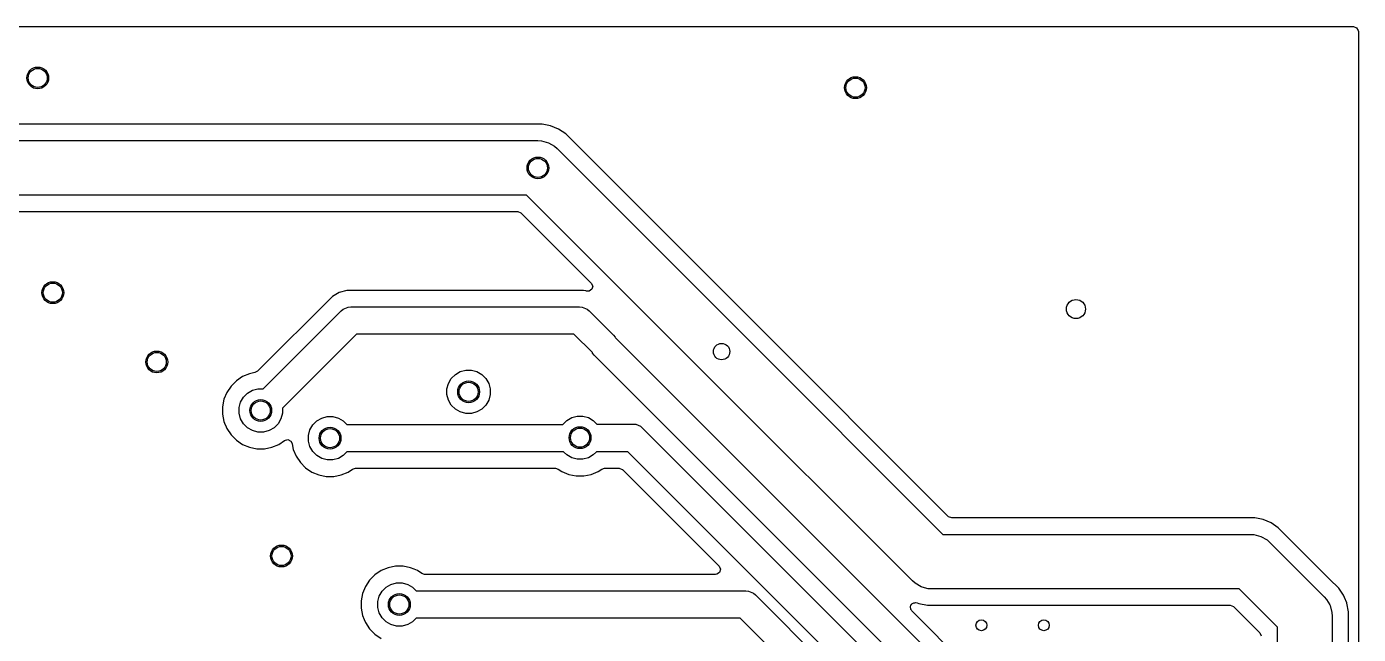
# Model space of a CAD drawing. Extents: x 4.82 to 6.81, y -4.86 to -2.87.
# Drawn here: x 5.846 to 6.807, y -3.311 to -2.873 of the extents above; entities that cross this region are included whole.
import ezdxf

# ---------------------------------------------------------------- set-up
doc = ezdxf.new("R2010")
doc.units = 0
doc.header["$MEASUREMENT"] = 0
doc.layers.add('BLACK', color=7, linetype='CONTINUOUS')

msp = doc.modelspace()

# ---------------------------------------------------------------- linework, layer by layer
at = {"layer": 'BLACK', "linetype": 'CONTINUOUS'}
for p, q in [((4.82646, -2.87297), (6.80335, -2.87297)), ((6.80335, -2.87297), (6.8056, -2.87379)), ((6.8056, -2.87379), (6.8068, -2.87587)), ((6.8068, -2.87587), (6.80685, -2.87648)), ((6.80685, -2.87648), (6.80685, -4.85337)), ((6.01801, -2.94341), (5.30801, -2.94341)), ((6.21801, -2.94341), (6.01801, -2.94341)), ((6.22409, -2.94462), (6.21801, -2.94341)), ((6.21801, -2.94341), (6.21801, -2.94341)), ((6.22983, -2.94699), (6.22409, -2.94462)), ((6.22409, -2.94462), (6.22409, -2.94462)), ((6.23499, -2.95044), (6.22983, -2.94699)), ((6.22983, -2.94699), (6.22983, -2.94699)), ((6.22983, -2.94699), (6.22983, -2.94699)), ((5.3049, -2.95524), (6.0149, -2.95524)), ((6.0149, -2.95524), (6.2149, -2.95524)), ((6.2149, -2.95524), (6.21747, -2.9554)), ((6.21747, -2.9554), (6.21747, -2.9554)), ((6.21747, -2.9554), (6.22243, -2.95673)), ((6.22243, -2.95673), (6.22689, -2.9593)), ((6.22689, -2.9593), (6.22689, -2.9593)), ((6.22689, -2.9593), (6.22882, -2.961)), ((6.36749, -3.08294), (6.23499, -2.95044)), ((6.22882, -2.961), (6.36132, -3.0935)), ((6.0149, -2.99461), (5.31306, -2.99461)), ((6.20675, -2.99461), (6.0149, -2.99461)), ((6.33348, -3.12134), (6.20675, -2.99461)), ((5.31941, -3.00644), (6.0118, -3.00644)), ((6.0118, -3.00644), (6.2004, -3.00644)), ((6.2004, -3.00644), (6.20265, -3.00726)), ((6.20265, -3.00726), (6.20287, -3.00746)), ((6.20287, -3.00746), (6.2534, -3.05799)), ((6.07154, -3.06473), (6.06659, -3.06758)), ((6.07705, -3.06325), (6.07154, -3.06472)), ((6.07154, -3.06472), (6.07154, -3.06473)), ((6.24775, -3.06325), (6.07705, -3.06325)), ((6.24948, -3.06371), (6.24775, -3.06325)), ((6.25002, -3.06385), (6.24948, -3.06371)), ((6.25183, -3.06385), (6.25002, -3.06385)), ((6.2538, -3.06248), (6.25183, -3.06385)), ((6.2534, -3.05799), (6.25442, -3.06016)), ((6.25442, -3.06016), (6.2538, -3.06248)), ((6.06659, -3.06758), (6.01249, -3.12168)), ((6.06659, -3.06758), (6.06659, -3.06758)), ((6.0166, -3.13431), (6.07294, -3.07796)), ((6.07294, -3.07796), (6.07443, -3.07674)), ((6.07443, -3.07674), (6.07798, -3.07527)), ((6.07798, -3.07527), (6.0799, -3.07508)), ((6.07798, -3.07527), (6.07798, -3.07527)), ((6.0799, -3.07508), (6.2449, -3.07508)), ((6.2449, -3.07508), (6.24682, -3.07527)), ((6.24682, -3.07527), (6.25037, -3.07674)), ((6.25037, -3.07674), (6.25037, -3.07674)), ((6.25037, -3.07674), (6.25186, -3.07796)), ((6.25186, -3.07796), (6.26946, -3.09556)), ((6.51101, -3.22646), (6.36749, -3.08294)), ((6.36749, -3.08294), (6.36749, -3.08294)), ((6.36132, -3.0935), (6.36132, -3.0935)), ((6.36132, -3.0935), (6.50713, -3.23931)), ((6.08398, -3.09476), (6.03051, -3.14823)), ((6.24082, -3.09476), (6.08398, -3.09476)), ((6.25417, -3.10811), (6.24082, -3.09476)), ((6.26946, -3.09556), (6.27068, -3.09705)), ((6.27068, -3.09705), (6.27083, -3.0974)), ((6.27083, -3.0974), (6.30292, -3.1295)), ((6.25432, -3.10846), (6.25417, -3.10811)), ((6.25554, -3.10995), (6.25432, -3.10846)), ((6.25432, -3.10846), (6.25432, -3.10846)), ((6.289, -3.14342), (6.25554, -3.10995)), ((6.0107, -3.12264), (6.00686, -3.1234)), ((6.01249, -3.12168), (6.0107, -3.12264)), ((6.15531, -3.12396), (6.15888, -3.12191)), ((6.15888, -3.12191), (6.16285, -3.12084)), ((6.16285, -3.12084), (6.16696, -3.12084)), ((6.16696, -3.12084), (6.17093, -3.12191)), ((6.17093, -3.12191), (6.17449, -3.12396)), ((6.48506, -3.27292), (6.33348, -3.12134)), ((6.33348, -3.12134), (6.33348, -3.12134)), ((5.99348, -3.13234), (5.99046, -3.13686)), ((5.99732, -3.1285), (5.99348, -3.13234)), ((6.00184, -3.12548), (5.99732, -3.1285)), ((6.00686, -3.1234), (6.00184, -3.12548)), ((6.00184, -3.12548), (6.00184, -3.12548)), ((6.14929, -3.1344), (6.15035, -3.13043)), ((6.15035, -3.13043), (6.15241, -3.12687)), ((6.15241, -3.12687), (6.15531, -3.12396)), ((6.17449, -3.12396), (6.1774, -3.12687)), ((6.1774, -3.12687), (6.17945, -3.13043)), ((6.17945, -3.13043), (6.18051, -3.1344)), ((6.30292, -3.1295), (6.30292, -3.1295)), ((6.30292, -3.1295), (6.56044, -3.38702)), ((5.98838, -3.14188), (5.98732, -3.1472)), ((5.99046, -3.13686), (5.98838, -3.14188)), ((5.98838, -3.14188), (5.98838, -3.14188)), ((5.99046, -3.13686), (5.99046, -3.13686)), ((6.00035, -3.14389), (6.00241, -3.14033)), ((6.00241, -3.14033), (6.00531, -3.13743)), ((6.00531, -3.13743), (6.00888, -3.13537)), ((6.00888, -3.13537), (6.01285, -3.13431)), ((6.01285, -3.13431), (6.0166, -3.13431)), ((6.14929, -3.13851), (6.14929, -3.1344)), ((6.15035, -3.14248), (6.14929, -3.13851)), ((6.18051, -3.13851), (6.17945, -3.14248)), ((6.18051, -3.1344), (6.18051, -3.13851)), ((5.98732, -3.1472), (5.98732, -3.15264)), ((5.99929, -3.14787), (6.00035, -3.14389)), ((5.99929, -3.15198), (5.99929, -3.14787)), ((6.03051, -3.14823), (6.03051, -3.15198)), ((6.15241, -3.14604), (6.15035, -3.14248)), ((6.15531, -3.14895), (6.15241, -3.14604)), ((6.15888, -3.15101), (6.15531, -3.14895)), ((6.16285, -3.15207), (6.15888, -3.15101)), ((6.17093, -3.15101), (6.16696, -3.15207)), ((6.17449, -3.14895), (6.17093, -3.15101)), ((6.1774, -3.14604), (6.17449, -3.14895)), ((6.17945, -3.14248), (6.1774, -3.14604)), ((6.54364, -3.39805), (6.289, -3.14342)), ((6.289, -3.14342), (6.289, -3.14342)), ((5.98732, -3.15264), (5.98838, -3.15794)), ((5.98838, -3.15794), (5.98838, -3.15797)), ((5.98838, -3.15797), (5.98887, -3.15915)), ((5.98887, -3.15915), (5.98996, -3.16178)), ((6.00035, -3.15595), (5.99929, -3.15198)), ((6.00241, -3.15951), (6.00035, -3.15595)), ((6.00531, -3.16241), (6.00241, -3.15951)), ((6.0274, -3.15951), (6.02449, -3.16241)), ((6.02945, -3.15595), (6.0274, -3.15951)), ((6.03051, -3.15198), (6.02945, -3.15595)), ((6.05035, -3.16389), (6.05241, -3.16033)), ((6.05241, -3.16033), (6.05531, -3.15743)), ((6.05531, -3.15743), (6.05888, -3.15537)), ((6.05888, -3.15537), (6.06285, -3.15431)), ((6.06285, -3.15431), (6.06696, -3.15431)), ((6.06696, -3.15431), (6.07093, -3.15537)), ((6.07093, -3.15537), (6.07449, -3.15743)), ((6.07449, -3.15743), (6.07714, -3.16008)), ((6.07714, -3.16008), (6.23272, -3.16008)), ((6.16696, -3.15207), (6.16285, -3.15207)), ((6.23272, -3.16008), (6.23279, -3.15995)), ((6.23279, -3.15995), (6.2357, -3.15705)), ((6.2357, -3.15705), (6.23926, -3.15499)), ((6.23926, -3.15499), (6.24323, -3.15393)), ((6.24323, -3.15393), (6.24734, -3.15393)), ((6.24734, -3.15393), (6.25131, -3.15499)), ((6.25131, -3.15499), (6.25487, -3.15705)), ((6.25487, -3.15705), (6.25752, -3.1597)), ((6.25752, -3.1597), (6.2835, -3.1597)), ((6.2835, -3.1597), (6.28542, -3.15989)), ((6.28542, -3.15989), (6.28896, -3.16136)), ((5.98996, -3.16178), (5.99046, -3.16298)), ((5.99046, -3.16298), (5.99348, -3.1675)), ((5.99348, -3.1675), (5.99732, -3.17134)), ((6.00888, -3.16447), (6.00531, -3.16241)), ((6.01285, -3.16553), (6.00888, -3.16447)), ((6.01696, -3.16553), (6.01285, -3.16553)), ((6.02093, -3.16447), (6.01696, -3.16553)), ((6.02449, -3.16241), (6.02093, -3.16447)), ((6.04929, -3.16787), (6.05035, -3.16389)), ((6.04929, -3.17198), (6.04929, -3.16787)), ((6.28896, -3.16136), (6.28896, -3.16136)), ((6.28896, -3.16136), (6.29045, -3.16258)), ((6.29045, -3.16258), (6.53289, -3.40501)), ((5.99732, -3.17134), (6.00184, -3.17436)), ((6.00184, -3.17436), (6.00686, -3.17644)), ((6.00686, -3.17644), (6.01219, -3.1775)), ((6.01219, -3.1775), (6.01219, -3.1775)), ((6.01219, -3.1775), (6.01762, -3.1775)), ((6.01762, -3.1775), (6.02295, -3.17644)), ((6.01762, -3.1775), (6.01762, -3.1775)), ((6.02295, -3.17644), (6.02797, -3.17436)), ((6.02797, -3.17436), (6.03217, -3.17155)), ((6.03217, -3.17155), (6.0345, -3.17098)), ((6.0345, -3.17098), (6.03665, -3.17204)), ((6.03665, -3.17204), (6.03755, -3.17378)), ((6.03755, -3.17378), (6.0379, -3.17554)), ((6.0379, -3.17554), (6.03838, -3.17797)), ((6.03838, -3.17797), (6.04046, -3.18298)), ((6.05035, -3.17595), (6.04929, -3.17198)), ((6.05241, -3.17951), (6.05035, -3.17595)), ((6.05531, -3.18241), (6.05241, -3.17951)), ((6.07714, -3.17976), (6.07449, -3.18241)), ((6.23343, -3.17976), (6.07714, -3.17976)), ((6.2357, -3.18203), (6.23343, -3.17976)), ((6.25714, -3.17976), (6.25487, -3.18203)), ((6.2798, -3.17976), (6.25714, -3.17976)), ((6.51608, -3.41605), (6.2798, -3.17976)), ((6.04046, -3.18298), (6.04348, -3.1875)), ((6.04348, -3.1875), (6.04732, -3.19134)), ((6.05888, -3.18447), (6.05531, -3.18241)), ((6.06285, -3.18553), (6.05888, -3.18447)), ((6.06696, -3.18553), (6.06285, -3.18553)), ((6.07093, -3.18447), (6.06696, -3.18553)), ((6.07449, -3.18241), (6.07093, -3.18447)), ((6.23926, -3.18409), (6.2357, -3.18203)), ((6.24323, -3.18515), (6.23926, -3.18409)), ((6.24734, -3.18515), (6.24323, -3.18515)), ((6.25131, -3.18409), (6.24734, -3.18515)), ((6.25487, -3.18203), (6.25131, -3.18409)), ((6.04732, -3.19134), (6.05184, -3.19436)), ((6.05184, -3.19436), (6.05686, -3.19644)), ((6.05686, -3.19644), (6.06219, -3.1975)), ((6.06219, -3.1975), (6.06219, -3.1975)), ((6.06219, -3.1975), (6.06762, -3.1975)), ((6.06762, -3.1975), (6.07295, -3.19644)), ((6.06762, -3.1975), (6.06762, -3.1975)), ((6.07295, -3.19644), (6.07796, -3.19436)), ((6.07796, -3.19436), (6.08122, -3.19218)), ((6.08122, -3.19218), (6.08317, -3.19159)), ((6.08317, -3.19159), (6.22759, -3.19159)), ((6.22759, -3.19159), (6.22953, -3.19218)), ((6.22953, -3.19218), (6.23222, -3.19398)), ((6.23222, -3.19398), (6.23724, -3.19606)), ((6.23724, -3.19606), (6.24257, -3.19712)), ((6.24257, -3.19712), (6.24257, -3.19712)), ((6.24257, -3.19712), (6.248, -3.19712)), ((6.248, -3.19712), (6.25333, -3.19606)), ((6.248, -3.19712), (6.248, -3.19712)), ((6.25333, -3.19606), (6.25835, -3.19398)), ((6.25835, -3.19398), (6.26103, -3.19218)), ((6.26103, -3.19218), (6.26298, -3.19159)), ((6.26298, -3.19159), (6.27345, -3.19159)), ((6.27345, -3.19159), (6.2757, -3.19241)), ((6.2757, -3.19241), (6.27593, -3.19262)), ((6.27593, -3.19262), (6.34557, -3.26227)), ((6.51123, -3.22666), (6.51101, -3.22646)), ((6.51349, -3.22748), (6.51123, -3.22666)), ((6.73208, -3.22748), (6.51349, -3.22748)), ((6.73817, -3.2287), (6.73208, -3.22748)), ((6.73208, -3.22748), (6.73208, -3.22748)), ((6.74391, -3.23107), (6.73817, -3.2287)), ((6.73817, -3.2287), (6.73817, -3.2287)), ((6.74907, -3.23452), (6.74391, -3.23107)), ((6.74391, -3.23107), (6.74391, -3.23107)), ((6.74391, -3.23107), (6.74391, -3.23107)), ((6.7883, -3.27375), (6.74907, -3.23452)), ((6.50713, -3.23931), (6.72898, -3.23931)), ((6.72898, -3.23931), (6.73155, -3.23948)), ((6.73155, -3.23948), (6.73155, -3.23948)), ((6.73155, -3.23948), (6.73651, -3.24081)), ((6.73651, -3.24081), (6.74096, -3.24338)), ((6.74096, -3.24338), (6.74096, -3.24338)), ((6.74096, -3.24338), (6.7429, -3.24508)), ((6.7429, -3.24508), (6.78213, -3.28431)), ((6.10184, -3.26548), (6.09732, -3.2685)), ((6.10686, -3.2634), (6.10184, -3.26548)), ((6.10184, -3.26548), (6.10184, -3.26548)), ((6.11219, -3.26234), (6.10686, -3.2634)), ((6.10686, -3.2634), (6.10686, -3.2634)), ((6.11762, -3.26234), (6.11219, -3.26234)), ((6.11219, -3.26234), (6.11219, -3.26234)), ((6.12295, -3.2634), (6.11762, -3.26234)), ((6.11762, -3.26234), (6.11762, -3.26234)), ((6.12569, -3.26454), (6.12295, -3.2634)), ((6.12295, -3.2634), (6.12295, -3.2634)), ((6.12295, -3.2634), (6.12295, -3.2634)), ((6.12796, -3.26548), (6.12569, -3.26454)), ((6.13122, -3.26766), (6.12796, -3.26548)), ((6.12796, -3.26548), (6.12796, -3.26548)), ((6.12796, -3.26548), (6.12796, -3.26548)), ((6.34596, -3.26675), (6.344, -3.26813)), ((6.34557, -3.26227), (6.34658, -3.26444)), ((6.34658, -3.26444), (6.34596, -3.26675)), ((6.09348, -3.27234), (6.09046, -3.27686)), ((6.09732, -3.2685), (6.09348, -3.27234)), ((6.10531, -3.27743), (6.10888, -3.27537)), ((6.10888, -3.27537), (6.11285, -3.27431)), ((6.11285, -3.27431), (6.11696, -3.27431)), ((6.11696, -3.27431), (6.12093, -3.27537)), ((6.12093, -3.27537), (6.12449, -3.27743)), ((6.13317, -3.26825), (6.13122, -3.26766)), ((6.34309, -3.26825), (6.13317, -3.26825)), ((6.344, -3.26813), (6.34309, -3.26825)), ((6.487, -3.27462), (6.48506, -3.27292)), ((6.49145, -3.27719), (6.487, -3.27462)), ((6.487, -3.27462), (6.487, -3.27462)), ((6.79059, -3.27604), (6.7883, -3.27375)), ((6.79269, -3.27814), (6.79059, -3.27604)), ((6.08838, -3.28188), (6.08732, -3.2872)), ((6.09046, -3.27686), (6.08838, -3.28188)), ((6.08838, -3.28188), (6.08838, -3.28188)), ((6.09046, -3.27686), (6.09046, -3.27686)), ((6.09929, -3.28787), (6.10035, -3.28389)), ((6.10035, -3.28389), (6.10241, -3.28033)), ((6.10241, -3.28033), (6.10531, -3.27743)), ((6.12449, -3.27743), (6.12714, -3.28008)), ((6.12714, -3.28008), (6.3649, -3.28008)), ((6.3649, -3.28008), (6.36682, -3.28027)), ((6.36682, -3.28027), (6.37037, -3.28174)), ((6.37037, -3.28174), (6.37037, -3.28174)), ((6.37037, -3.28174), (6.37186, -3.28296)), ((6.37186, -3.28296), (6.5024, -3.4135)), ((6.49207, -3.27735), (6.49145, -3.27719)), ((6.49641, -3.27852), (6.49207, -3.27735)), ((6.49898, -3.27869), (6.49641, -3.27852)), ((6.49641, -3.27852), (6.49641, -3.27852)), ((6.72083, -3.27869), (6.49898, -3.27869)), ((6.74852, -3.30638), (6.72083, -3.27869)), ((6.78213, -3.28431), (6.78383, -3.28624)), ((6.79614, -3.2833), (6.79269, -3.27814)), ((6.79678, -3.28484), (6.79614, -3.2833)), ((6.79841, -3.28878), (6.79678, -3.28484)), ((6.08732, -3.2872), (6.08732, -3.29264)), ((6.08732, -3.29264), (6.08834, -3.29776)), ((6.09929, -3.29198), (6.09929, -3.28787)), ((6.10035, -3.29595), (6.09929, -3.29198)), ((6.48361, -3.29229), (6.48375, -3.29176)), ((6.4839, -3.29291), (6.48361, -3.29229)), ((6.48368, -3.29122), (6.48405, -3.29064)), ((6.48375, -3.29176), (6.48368, -3.29122)), ((6.48399, -3.2936), (6.4839, -3.29291)), ((6.48439, -3.29397), (6.48399, -3.2936)), ((6.48405, -3.29064), (6.48423, -3.28997)), ((6.48423, -3.28997), (6.48467, -3.28966)), ((6.48462, -3.29446), (6.48439, -3.29397)), ((6.57083, -3.38067), (6.48462, -3.29446)), ((6.48467, -3.28966), (6.48496, -3.2892)), ((6.48496, -3.2892), (6.48562, -3.28899)), ((6.48562, -3.28899), (6.48619, -3.2886)), ((6.48619, -3.2886), (6.48676, -3.28864)), ((6.48676, -3.28864), (6.48725, -3.28848)), ((6.48725, -3.28848), (6.48844, -3.28875)), ((6.48844, -3.28875), (6.48979, -3.2893)), ((6.48979, -3.2893), (6.49588, -3.29052)), ((6.49588, -3.29052), (6.50208, -3.29052)), ((6.50208, -3.29052), (6.71447, -3.29052)), ((6.71447, -3.29052), (6.71673, -3.29134)), ((6.71673, -3.29134), (6.71695, -3.29154)), ((6.71695, -3.29154), (6.73567, -3.31026)), ((6.78383, -3.28624), (6.78383, -3.28624)), ((6.78383, -3.28624), (6.78616, -3.29028)), ((6.78616, -3.29028), (6.7864, -3.2907)), ((6.7864, -3.2907), (6.78773, -3.29566)), ((6.78773, -3.29566), (6.78773, -3.29566)), ((6.78773, -3.29566), (6.78789, -3.29823)), ((6.79851, -3.28904), (6.79841, -3.28878)), ((6.79972, -3.29512), (6.79851, -3.28904)), ((6.79972, -4.17851), (6.79972, -3.29512)), ((6.08834, -3.29776), (6.08838, -3.29797)), ((6.08838, -3.29797), (6.08952, -3.30071)), ((6.08952, -3.30071), (6.09041, -3.30286)), ((6.09041, -3.30286), (6.09046, -3.30298)), ((6.09046, -3.30298), (6.09348, -3.3075)), ((6.10241, -3.29951), (6.10035, -3.29595)), ((6.10531, -3.30241), (6.10241, -3.29951)), ((6.10888, -3.30447), (6.10531, -3.30241)), ((6.11285, -3.30553), (6.10888, -3.30447)), ((6.12093, -3.30447), (6.11696, -3.30553)), ((6.12449, -3.30241), (6.12093, -3.30447)), ((6.12714, -3.29976), (6.12449, -3.30241)), ((6.36082, -3.29976), (6.12714, -3.29976)), ((6.4856, -3.42454), (6.36082, -3.29976)), ((6.78789, -3.29823), (6.78789, -4.18161)), ((6.09348, -3.3075), (6.09732, -3.31134)), ((6.09732, -3.31134), (6.10184, -3.31436)), ((6.11696, -3.30553), (6.11285, -3.30553)), ((6.73567, -3.31026), (6.73668, -3.31243)), ((6.74852, -4.17346), (6.74852, -3.30638))]:
    msp.add_line(p, q, dxfattribs=at)
at = {"layer": 'BLACK'}
for centre, radius in [((5.854, -2.91), 0.00787), ((6.444, -2.917), 0.00787), ((6.2149, -2.97492), 0.00787), ((5.8649, -3.06492), 0.00787), ((6.60309, -3.07673), 0.00689), ((6.3474, -3.10742), 0.00591), ((5.9399, -3.11492), 0.00787), ((6.1649, -3.13646), 0.00787), ((6.0149, -3.14992), 0.00787), ((6.0649, -3.16992), 0.00787), ((6.24528, -3.16954), 0.00787), ((6.0299, -3.25492), 0.00787), ((6.1149, -3.28992), 0.00787), ((6.5349, -3.30492), 0.00394), ((6.5799, -3.30492), 0.00394)]:
    msp.add_circle(centre, radius, dxfattribs=at)
at = {"layer": 'WHITE'}
for centre, radius in [((5.854, -2.91), 0.00689), ((6.444, -2.917), 0.00689), ((6.2149, -2.97492), 0.00689), ((5.8649, -3.06492), 0.00689), ((6.60309, -3.07673), 0.00689), ((6.3474, -3.10742), 0.00591), ((5.9399, -3.11492), 0.00689), ((6.1649, -3.13646), 0.00689), ((6.0149, -3.14992), 0.00689), ((6.0649, -3.16992), 0.00689), ((6.24528, -3.16954), 0.00689), ((6.0299, -3.25492), 0.00689), ((6.1149, -3.28992), 0.00689), ((6.5349, -3.30492), 0.00394), ((6.5799, -3.30492), 0.00394)]:
    msp.add_circle(centre, radius, dxfattribs=at)

doc.saveas('drawing.dxf')
